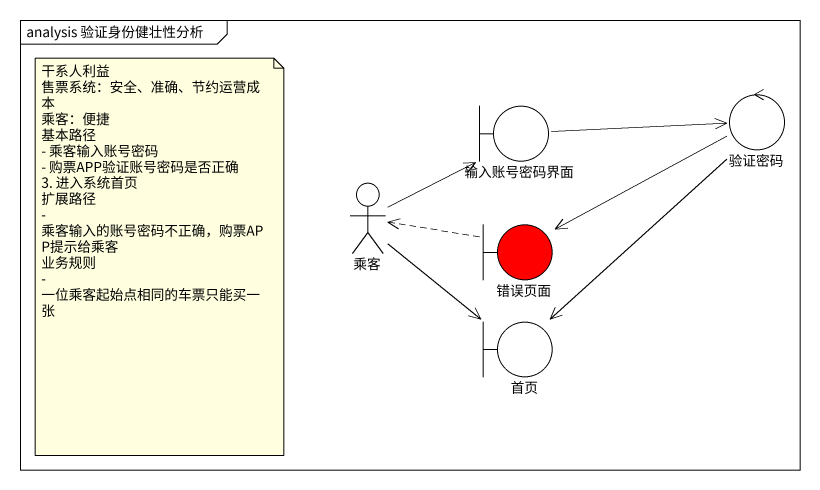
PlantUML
@startuml
mainframe analysis 验证身份健壮性分析
boundary 输入账号密码界面
control 验证密码
actor 乘客
boundary 错误页面 #FF0000
boundary 首页
输入账号密码界面 -right-> 验证密码
验证密码 -left-> 错误页面
验证密码 --> 首页
乘客 -up-> 输入账号密码界面
乘客 --> 首页
错误页面 .left.> 乘客
note as N1
  干系人利益
  售票系统：安全、准确、节约运营成本
  乘客：便捷
  基本路径
  - 乘客输入账号密码
  - 购票APP验证账号密码是否正确
  3. 进入系统首页
  扩展路径
  - 乘客输入的账号密码不正确，购票APP提示给乘客
  业务规则
  - 一位乘客起始点相同的车票只能买一张
end note
@enduml
